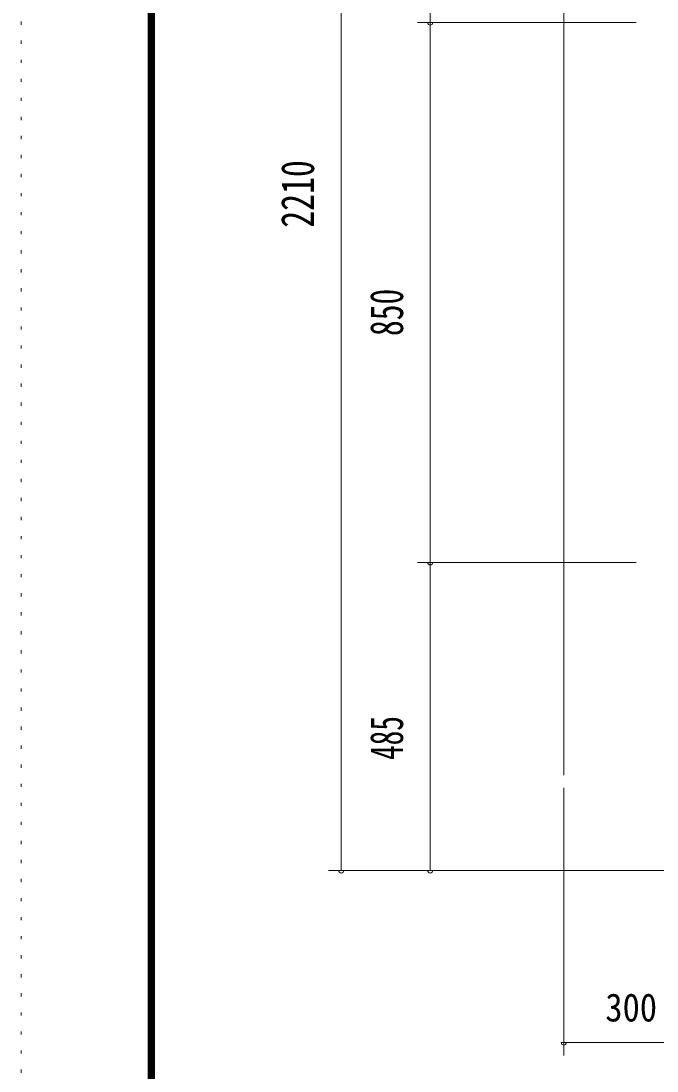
# Model space of a CAD drawing. Units: millimetres, scale not verified. Extents: x -5940 to 5940, y -4200 to 4200.
# Drawn here: x -5940 to -4939, y -267 to 1386 of the extents above; entities that cross this region are included whole.
import ezdxf
from ezdxf.enums import TextEntityAlignment as Align

# ---------------------------------------------------------------- set-up
doc = ezdxf.new("R2010")
doc.units = ezdxf.units.MM
doc.header["$LTSCALE"] = 10
doc.linetypes.add('USER4', pattern=[3, 0.5, -2.5])
for name, color, linetype, lineweight in [('0-5_2-5DIM', 3, 'Continuous', 18), ('0-7_2-7RACK', 5, 'Continuous', 18), ('0-9_F-F', 5, 'Continuous', 18), ('0-A_F-E_J_ADD', 5, 'USER4', 18)]:
    doc.layers.add(name, color=color, linetype=linetype, lineweight=lineweight)
doc.styles.add('ＭＳ ゴシック', font='')
doc.styles.get('ＭＳ ゴシック').set_extended_font_data('MS Gothic')

msp = doc.modelspace()

# ---------------------------------------------------------------- linework, layer by layer
at = {"layer": '0-5_2-5DIM'}
for p, q in [((-5436.2, 2258.39), (-5436.2, 48.39)), ((-5296.2, 2098.39), (-5296.2, 1383.39)), ((-5316.2, 1383.39), (-4971.94, 1383.39)), ((-5292.21, 1383.39), (-5300.21, 1383.39)), ((-5296.2, 1383.39), (-5296.2, 533.39)), ((-4971.94, 533.39), (-5316.2, 533.39)), ((-5292.21, 533.39), (-5300.21, 533.39)), ((-5296.2, 533.39), (-5296.2, 48.39)), ((-5086.21, -242.68), (-5086.21, 178.39)), ((-5316.2, 48.39), (-5456.2, 48.39)), ((-5432.21, 48.39), (-5440.21, 48.39)), ((-5316.2, 48.39), (-4633.71, 48.39)), ((-5292.21, 48.39), (-5300.21, 48.39)), ((-5082.21, -222.68), (-5090.21, -222.68)), ((-4786.21, -222.68), (-5086.21, -222.68))]:
    msp.add_line(p, q, dxfattribs=at)
for centre in [(-5296.21, 1383.39), (-5296.21, 533.39), (-5436.21, 48.39), (-5296.21, 48.39), (-5086.21, -222.68)]:
    msp.add_arc(centre, 4, 180, 0, dxfattribs=at)
at = {"layer": '0-7_2-7RACK'}
msp.add_lwpolyline([(-5086.21, 198.39), (-5086.21, 2258.39), (663.79, 2258.39)], dxfattribs=at)
at = {"layer": '0-9_F-F'}
for points in [[(5740, 4040), (-5740, 4040), (-5740, -4000), (5740, -4000)], [(5739, 4039), (5739, -3999), (-5739, -3999), (-5739, 4039)], [(5738, 4038), (5738, -3998), (-5738, -3998), (-5738, 4038)], [(5737, 4037), (5737, -3997), (-5737, -3997), (-5737, 4037)], [(5736, 4036), (5736, -3996), (-5736, -3996), (-5736, 4036)], [(5735, 4035), (5735, -3995), (-5735, -3995), (-5735, 4035)], [(5734, 4034), (5734, -3994), (-5734, -3994), (-5734, 4034)], [(5733, 4033), (5733, -3993), (-5733, -3993), (-5733, 4033)], [(5732, 4032), (5732, -3992), (-5732, -3992), (-5732, 4032)], [(5731, 4031), (5731, -3991), (-5731, -3991), (-5731, 4031)], [(5730, 4030), (5730, -3990), (-5730, -3990), (-5730, 4030)]]:
    msp.add_lwpolyline(points, close=True, dxfattribs=at)
at = {"layer": '0-A_F-E_J_ADD'}
msp.add_lwpolyline([(5940, 4200), (5940, -4200), (-5940, -4200), (-5940, 4200)], close=True, dxfattribs=at)

# ---------------------------------------------------------------- texts
at = {"layer": '0-5_2-5DIM', "color": 7, "style": 'ＭＳ ゴシック'}
for s, width, p in [('2210', 0.75, (-5463.31, 1060.39)), ('850', 0.7, (-5323.31, 889.89)), ('485', 0.65, (-5323.31, 222.39))]:
    msp.add_text(s, height=52.1, rotation=90, dxfattribs=dict(at, width=width)).set_placement(p, align=Align.BOTTOM_LEFT)
at = {"layer": '0-5_2-5DIM', "color": 7, "style": 'ＭＳ ゴシック', "width": 0.9}
msp.add_text('300', height=44.28, dxfattribs=at).set_placement((-5020.66, -202.68), align=Align.BOTTOM_LEFT)

doc.saveas('drawing.dxf')
